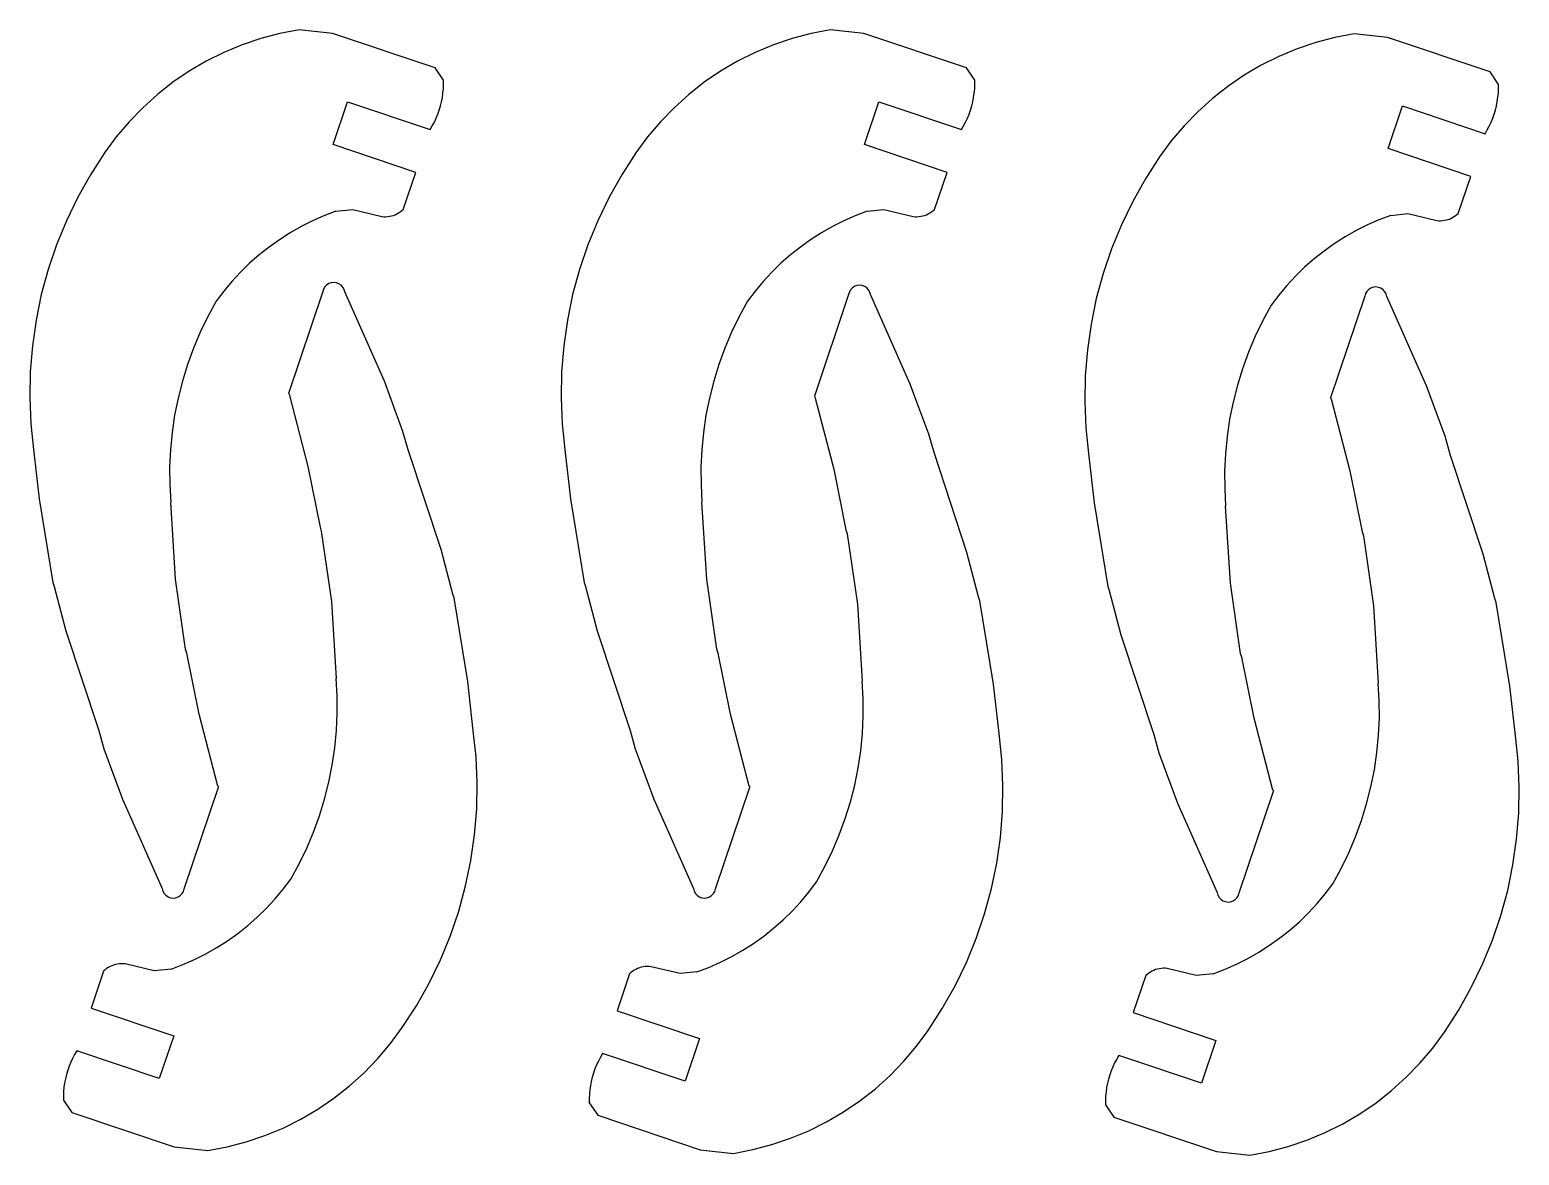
# Model space of a CAD drawing. Extents: x -3998 to 3998, y -3549 to 3549.
# Drawn here: x 1887 to 2383.2, y 3170.4 to 3545.2 of the extents above; entities that cross this region are included whole.
import ezdxf

# ---------------------------------------------------------------- set-up
doc = ezdxf.new("R2010")
doc.units = 0
doc.header["$MEASUREMENT"] = 0
doc.layers.get('0').update_dxf_attribs({"linetype": 'CONTINUOUS'})

msp = doc.modelspace()

# ---------------------------------------------------------------- linework, layer by layer
for p, q in [((1970.34, 3543.95), (1963.99, 3542.27)), ((1976.8, 3545.19), (1970.34, 3543.95)), ((1987.91, 3543.97), (1976.8, 3545.19)), ((2022.03, 3532.49), (1987.91, 3543.97)), ((2147.34, 3543.95), (2140.98, 3542.27)), ((2153.79, 3545.19), (2147.34, 3543.95)), ((2164.9, 3543.97), (2153.79, 3545.19)), ((2199.02, 3532.49), (2164.9, 3543.97)), ((2328.24, 3543.85), (2321.79, 3542.61)), ((2339.35, 3542.63), (2328.24, 3543.85)), ((1957.77, 3540.17), (1951.7, 3537.65)), ((1963.99, 3542.27), (1957.77, 3540.17)), ((2134.76, 3540.17), (2128.69, 3537.65)), ((2140.98, 3542.27), (2134.76, 3540.17)), ((2309.21, 3538.83), (2303.14, 3536.31)), ((2315.43, 3540.93), (2309.21, 3538.83)), ((2321.79, 3542.61), (2315.43, 3540.93)), ((2373.47, 3531.15), (2339.35, 3542.63)), ((1945.82, 3534.72), (1940.15, 3531.4)), ((1951.7, 3537.65), (1945.82, 3534.72)), ((2122.81, 3534.72), (2117.14, 3531.4)), ((2128.69, 3537.65), (2122.81, 3534.72)), ((2297.26, 3533.38), (2291.59, 3530.06)), ((2303.14, 3536.31), (2297.26, 3533.38)), ((1940.15, 3531.4), (1934.72, 3527.7)), ((2024.86, 3528.37), (2022.03, 3532.49)), ((2024.87, 3526.93), (2024.86, 3528.37)), ((2117.14, 3531.4), (2111.71, 3527.7)), ((2201.86, 3528.37), (2199.02, 3532.49)), ((2201.86, 3526.93), (2201.86, 3528.37)), ((2291.59, 3530.06), (2286.16, 3526.36)), ((2376.31, 3527.03), (2373.47, 3531.15)), ((1929.55, 3523.64), (1924.67, 3519.25)), ((1934.72, 3527.7), (1929.55, 3523.64)), ((2024.47, 3522.63), (2024.67, 3524.05)), ((2024.67, 3524.05), (2024.81, 3525.49)), ((2024.81, 3525.49), (2024.87, 3526.93)), ((2106.54, 3523.64), (2101.66, 3519.25)), ((2111.71, 3527.7), (2106.54, 3523.64)), ((2201.46, 3522.63), (2201.66, 3524.05)), ((2201.66, 3524.05), (2201.8, 3525.49)), ((2201.8, 3525.49), (2201.86, 3526.93)), ((2286.16, 3526.36), (2280.99, 3522.31)), ((2376.11, 3522.72), (2376.25, 3524.15)), ((2376.25, 3524.15), (2376.31, 3525.59)), ((2376.31, 3525.59), (2376.31, 3527.03)), ((1924.67, 3519.25), (1920.09, 3514.53)), ((1988.12, 3506.97), (1992.9, 3521.18)), ((1992.9, 3521.18), (2020.39, 3511.94)), ((2022.96, 3517.08), (2023.44, 3518.44)), ((2023.44, 3518.44), (2023.85, 3519.82)), ((2023.85, 3519.82), (2024.19, 3521.22)), ((2024.19, 3521.22), (2024.47, 3522.63)), ((2101.66, 3519.25), (2097.09, 3514.53)), ((2165.11, 3506.97), (2169.9, 3521.18)), ((2169.9, 3521.18), (2197.38, 3511.94)), ((2199.95, 3517.08), (2200.43, 3518.44)), ((2200.43, 3518.44), (2200.84, 3519.82)), ((2200.84, 3519.82), (2201.18, 3521.22)), ((2201.18, 3521.22), (2201.46, 3522.63)), ((2276.11, 3517.91), (2271.54, 3513.19)), ((2280.99, 3522.31), (2276.11, 3517.91)), ((2339.56, 3505.63), (2344.35, 3519.85)), ((2344.35, 3519.85), (2371.83, 3510.6)), ((2374.88, 3517.1), (2375.29, 3518.48)), ((2375.29, 3518.48), (2375.63, 3519.88)), ((2375.63, 3519.88), (2375.91, 3521.29)), ((2375.91, 3521.29), (2376.11, 3522.72)), ((1920.09, 3514.53), (1915.85, 3509.51)), ((2020.39, 3511.94), (2021.12, 3513.17)), ((2021.12, 3513.17), (2021.8, 3514.44)), ((2021.8, 3514.44), (2022.41, 3515.75)), ((2022.41, 3515.75), (2022.96, 3517.08)), ((2097.09, 3514.53), (2092.85, 3509.51)), ((2197.38, 3511.94), (2198.12, 3513.17)), ((2198.12, 3513.17), (2198.79, 3514.44)), ((2198.79, 3514.44), (2199.4, 3515.75)), ((2199.4, 3515.75), (2199.95, 3517.08)), ((2271.54, 3513.19), (2267.3, 3508.17)), ((2372.57, 3511.83), (2373.24, 3513.11)), ((2373.24, 3513.11), (2373.85, 3514.41)), ((2373.85, 3514.41), (2374.4, 3515.74)), ((2374.4, 3515.74), (2374.88, 3517.1)), ((1915.85, 3509.51), (1911.96, 3504.22)), ((2092.85, 3509.51), (2088.96, 3504.22)), ((2267.3, 3508.17), (2263.41, 3502.88)), ((2371.83, 3510.6), (2372.57, 3511.83)), ((1911.96, 3504.22), (1907.25, 3496.94)), ((2015.6, 3497.72), (1988.12, 3506.97)), ((2088.96, 3504.22), (2084.25, 3496.94)), ((2192.6, 3497.72), (2165.11, 3506.97)), ((2367.05, 3496.38), (2339.56, 3505.63)), ((2263.41, 3502.88), (2258.7, 3495.61)), ((1907.25, 3496.94), (1903, 3489.4)), ((2011.46, 3485.4), (2015.6, 3497.72)), ((2084.25, 3496.94), (2079.99, 3489.4)), ((2188.45, 3485.4), (2192.6, 3497.72)), ((2258.7, 3495.61), (2254.44, 3488.06)), ((2362.9, 3484.06), (2367.05, 3496.38)), ((1903, 3489.4), (1899.22, 3481.6)), ((2079.99, 3489.4), (2076.22, 3481.6)), ((1985.03, 3483.24), (1981.17, 3481.54)), ((1988.97, 3484.74), (1985.03, 3483.24)), ((1988.97, 3484.74), (1994.59, 3485.32)), ((1994.59, 3485.32), (2004.28, 3483.01)), ((2006.88, 3483.08), (2007.51, 3483.21)), ((2007.51, 3483.21), (2008.14, 3483.4)), ((2008.14, 3483.4), (2008.75, 3483.62)), ((2008.75, 3483.62), (2009.34, 3483.9)), ((2009.34, 3483.9), (2009.91, 3484.21)), ((2009.91, 3484.21), (2010.45, 3484.57)), ((2010.45, 3484.57), (2010.97, 3484.96)), ((2010.97, 3484.96), (2011.46, 3485.4)), ((2162.02, 3483.24), (2158.16, 3481.54)), ((2165.96, 3484.74), (2162.02, 3483.24)), ((2165.96, 3484.74), (2171.59, 3485.32)), ((2171.59, 3485.32), (2181.27, 3483.01)), ((2183.87, 3483.08), (2184.51, 3483.21)), ((2184.51, 3483.21), (2185.13, 3483.4)), ((2185.13, 3483.4), (2185.74, 3483.62)), ((2185.74, 3483.62), (2186.33, 3483.9)), ((2186.33, 3483.9), (2186.9, 3484.21)), ((2186.9, 3484.21), (2187.45, 3484.57)), ((2187.45, 3484.57), (2187.96, 3484.96)), ((2187.96, 3484.96), (2188.45, 3485.4)), ((2254.44, 3488.06), (2250.67, 3480.26)), ((2340.41, 3483.4), (2336.47, 3481.9)), ((2340.41, 3483.4), (2346.04, 3483.98)), ((2346.04, 3483.98), (2355.72, 3481.67)), ((2361.35, 3482.87), (2361.9, 3483.23)), ((2361.9, 3483.23), (2362.41, 3483.63)), ((2362.41, 3483.63), (2362.9, 3484.06)), ((1899.22, 3481.6), (1895.93, 3473.59)), ((1977.4, 3479.64), (1973.73, 3477.56)), ((1981.17, 3481.54), (1977.4, 3479.64)), ((2004.28, 3483.01), (2004.93, 3482.96)), ((2004.93, 3482.96), (2005.58, 3482.95)), ((2005.58, 3482.95), (2006.23, 3482.99)), ((2006.23, 3482.99), (2006.88, 3483.08)), ((2076.22, 3481.6), (2072.93, 3473.59)), ((2154.39, 3479.64), (2150.72, 3477.56)), ((2158.16, 3481.54), (2154.39, 3479.64)), ((2181.27, 3483.01), (2181.92, 3482.96)), ((2181.92, 3482.96), (2182.57, 3482.95)), ((2182.57, 3482.95), (2183.22, 3482.99)), ((2183.22, 3482.99), (2183.87, 3483.08)), ((2250.67, 3480.26), (2247.38, 3472.25)), ((2328.84, 3478.3), (2325.17, 3476.22)), ((2332.61, 3480.2), (2328.84, 3478.3)), ((2336.47, 3481.9), (2332.61, 3480.2)), ((2355.72, 3481.67), (2356.37, 3481.62)), ((2356.37, 3481.62), (2357.02, 3481.61)), ((2357.02, 3481.61), (2357.67, 3481.65)), ((2357.67, 3481.65), (2358.32, 3481.74)), ((2358.32, 3481.74), (2358.96, 3481.88)), ((2358.96, 3481.88), (2359.58, 3482.06)), ((2359.58, 3482.06), (2360.19, 3482.29)), ((2360.19, 3482.29), (2360.78, 3482.56)), ((2360.78, 3482.56), (2361.35, 3482.87)), ((1895.93, 3473.59), (1893.15, 3465.38)), ((1970.17, 3475.29), (1966.74, 3472.84)), ((1973.73, 3477.56), (1970.17, 3475.29)), ((2072.93, 3473.59), (2070.14, 3465.38)), ((2147.16, 3475.29), (2143.73, 3472.84)), ((2150.72, 3477.56), (2147.16, 3475.29)), ((2321.61, 3473.95), (2318.18, 3471.5)), ((2325.17, 3476.22), (2321.61, 3473.95)), ((1963.43, 3470.22), (1960.26, 3467.43)), ((1966.74, 3472.84), (1963.43, 3470.22)), ((2140.42, 3470.22), (2137.25, 3467.43)), ((2143.73, 3472.84), (2140.42, 3470.22)), ((2247.38, 3472.25), (2244.59, 3464.04)), ((2314.87, 3468.88), (2311.71, 3466.09)), ((2318.18, 3471.5), (2314.87, 3468.88)), ((1893.15, 3465.38), (1890.87, 3457.02)), ((1957.24, 3464.48), (1954.37, 3461.39)), ((1960.26, 3467.43), (1957.24, 3464.48)), ((2070.14, 3465.38), (2067.86, 3457.02)), ((2134.23, 3464.48), (2131.37, 3461.39)), ((2137.25, 3467.43), (2134.23, 3464.48)), ((2244.59, 3464.04), (2242.31, 3455.69)), ((2311.71, 3466.09), (2308.68, 3463.15)), ((1954.37, 3461.39), (1951.67, 3458.15)), ((1984.88, 3458.83), (1984.62, 3458)), ((1985.32, 3459.58), (1984.88, 3458.83)), ((1985.92, 3460.2), (1985.32, 3459.58)), ((1986.65, 3460.67), (1985.92, 3460.2)), ((1987.47, 3460.96), (1986.65, 3460.67)), ((1988.34, 3461.05), (1987.47, 3460.96)), ((1989.2, 3460.93), (1988.34, 3461.05)), ((1990.01, 3460.63), (1989.2, 3460.93)), ((1990.73, 3460.14), (1990.01, 3460.63)), ((1991.32, 3459.5), (1990.73, 3460.14)), ((1991.74, 3458.74), (1991.32, 3459.5)), ((1991.97, 3457.9), (1991.74, 3458.74)), ((2131.37, 3461.39), (2128.66, 3458.15)), ((2160.49, 3458.66), (2160.05, 3457.92)), ((2161.09, 3459.29), (2160.49, 3458.66)), ((2161.82, 3459.76), (2161.09, 3459.29)), ((2162.64, 3460.05), (2161.82, 3459.76)), ((2163.51, 3460.13), (2162.64, 3460.05)), ((2164.37, 3460.02), (2163.51, 3460.13)), ((2165.18, 3459.71), (2164.37, 3460.02)), ((2165.9, 3459.22), (2165.18, 3459.71)), ((2166.48, 3458.58), (2165.9, 3459.22)), ((2166.91, 3457.82), (2166.48, 3458.58)), ((2305.82, 3460.05), (2303.11, 3456.81)), ((2308.68, 3463.15), (2305.82, 3460.05)), ((2333.06, 3458.69), (2332.46, 3458.07)), ((2333.79, 3459.16), (2333.06, 3458.69)), ((2334.61, 3459.45), (2333.79, 3459.16)), ((2335.48, 3459.54), (2334.61, 3459.45)), ((2336.34, 3459.42), (2335.48, 3459.54)), ((2337.15, 3459.11), (2336.34, 3459.42)), ((2337.87, 3458.63), (2337.15, 3459.11)), ((2338.45, 3457.98), (2337.87, 3458.63)), ((1890.87, 3457.02), (1889.12, 3448.54)), ((1949.14, 3454.78), (1946.34, 3449.69)), ((1951.67, 3458.15), (1949.14, 3454.78)), ((1984.62, 3458), (1973.22, 3424.12)), ((2005.17, 3428.14), (1991.97, 3457.9)), ((2067.86, 3457.02), (2066.11, 3448.54)), ((2126.13, 3454.78), (2123.34, 3449.69)), ((2128.66, 3458.15), (2126.13, 3454.78)), ((2159.79, 3457.09), (2148.39, 3423.2)), ((2160.05, 3457.92), (2159.79, 3457.09)), ((2167.14, 3456.99), (2166.91, 3457.82)), ((2180.34, 3427.22), (2167.14, 3456.99)), ((2242.31, 3455.69), (2240.56, 3447.2)), ((2300.58, 3453.44), (2297.79, 3448.35)), ((2303.11, 3456.81), (2300.58, 3453.44)), ((2331.76, 3456.49), (2320.36, 3422.61)), ((2332.02, 3457.32), (2331.76, 3456.49)), ((2332.46, 3458.07), (2332.02, 3457.32)), ((2338.88, 3457.23), (2338.45, 3457.98)), ((2339.11, 3456.39), (2338.88, 3457.23)), ((2352.31, 3426.63), (2339.11, 3456.39)), ((1889.12, 3448.54), (1887.89, 3439.97)), ((1946.34, 3449.69), (1943.81, 3444.47)), ((2066.11, 3448.54), (2064.88, 3439.97)), ((2123.34, 3449.69), (2120.81, 3444.47)), ((1943.81, 3444.47), (1941.55, 3439.13)), ((2120.81, 3444.47), (2118.54, 3439.13)), ((2240.56, 3447.2), (2239.33, 3438.63)), ((2297.79, 3448.35), (2295.26, 3443.13)), ((1887.89, 3439.97), (1887.19, 3431.33)), ((1941.55, 3439.13), (1939.56, 3433.68)), ((2064.88, 3439.97), (2064.18, 3431.33)), ((2118.54, 3439.13), (2116.56, 3433.68)), ((2239.33, 3438.63), (2238.63, 3429.99)), ((2295.26, 3443.13), (2293, 3437.79)), ((1939.56, 3433.68), (1937.85, 3428.14)), ((2116.56, 3433.68), (2114.85, 3428.14)), ((2293, 3437.79), (2291.01, 3432.34)), ((1887.19, 3431.33), (1887.03, 3422.67)), ((2064.18, 3431.33), (2064.02, 3422.67)), ((2238.63, 3429.99), (2238.47, 3421.33)), ((2291.01, 3432.34), (2289.3, 3426.8)), ((1937.85, 3428.14), (1936.43, 3422.52)), ((1973.42, 3423.84), (1973.22, 3424.12)), ((1973.42, 3423.84), (1979.67, 3399.79)), ((2007.36, 3422.12), (2005.17, 3428.14)), ((2114.85, 3428.14), (2113.42, 3422.52)), ((2182.53, 3421.21), (2180.34, 3427.22)), ((2289.3, 3426.8), (2287.87, 3421.18)), ((2354.5, 3420.61), (2352.31, 3426.63)), ((1887.03, 3422.67), (1887.4, 3414.01)), ((1936.43, 3422.52), (1935.29, 3416.83)), ((2011.35, 3411.39), (2007.36, 3422.12)), ((2064.02, 3422.67), (2064.39, 3414.01)), ((2113.42, 3422.52), (2112.28, 3416.83)), ((2148.59, 3422.93), (2148.39, 3423.2)), ((2148.59, 3422.93), (2154.83, 3398.88)), ((2186.52, 3410.48), (2182.53, 3421.21)), ((2238.47, 3421.33), (2238.84, 3412.68)), ((2287.87, 3421.18), (2286.73, 3415.49)), ((2320.56, 3422.33), (2320.36, 3422.61)), ((2320.56, 3422.33), (2326.8, 3398.28)), ((2358.49, 3409.88), (2354.5, 3420.61)), ((1887.4, 3414.01), (1888.31, 3405.4)), ((1935.29, 3416.83), (1934.44, 3411.09)), ((2064.39, 3414.01), (2065.3, 3405.4)), ((2112.28, 3416.83), (2111.43, 3411.09)), ((2286.73, 3415.49), (2285.88, 3409.75)), ((1934.44, 3411.09), (1933.88, 3405.32)), ((2013.1, 3405.31), (2011.35, 3411.39)), ((2111.43, 3411.09), (2110.87, 3405.32)), ((2188.27, 3404.4), (2186.52, 3410.48)), ((2238.84, 3412.68), (2239.75, 3404.06)), ((2285.88, 3409.75), (2285.32, 3403.98)), ((2360.24, 3403.8), (2358.49, 3409.88)), ((1888.31, 3405.4), (1890.16, 3388.95)), ((1933.88, 3405.32), (1933.62, 3399.53)), ((2024.07, 3372.08), (2013.1, 3405.31)), ((2065.3, 3405.4), (2067.15, 3388.95)), ((2110.87, 3405.32), (2110.61, 3399.53)), ((2199.24, 3371.16), (2188.27, 3404.4)), ((2239.75, 3404.06), (2241.6, 3387.61)), ((2285.32, 3403.98), (2285.06, 3398.19)), ((2371.21, 3370.57), (2360.24, 3403.8)), ((1933.62, 3399.53), (1933.65, 3393.73)), ((1979.67, 3399.79), (1983.75, 3379.53)), ((2110.61, 3399.53), (2110.64, 3393.73)), ((2154.83, 3398.88), (2158.91, 3378.62)), ((2285.06, 3398.19), (2285.09, 3392.39)), ((2326.8, 3398.28), (2330.88, 3378.02)), ((1890.16, 3388.95), (1894.73, 3361.14)), ((1933.65, 3393.73), (1933.97, 3387.93)), ((2067.15, 3388.95), (2071.72, 3361.14)), ((2110.64, 3393.73), (2110.96, 3387.93)), ((2285.09, 3392.39), (2285.41, 3386.6)), ((1935.52, 3362.29), (1933.97, 3387.93)), ((2112.52, 3362.29), (2110.96, 3387.93)), ((2241.6, 3387.61), (2246.17, 3359.8)), ((2286.97, 3360.95), (2285.41, 3386.6)), ((1983.75, 3379.53), (1984.15, 3378.23)), ((1984.15, 3378.23), (1987.56, 3354.82)), ((2158.91, 3378.62), (2159.32, 3377.32)), ((2159.32, 3377.32), (2162.73, 3353.91)), ((2330.88, 3378.02), (2331.29, 3376.72)), ((2331.29, 3376.72), (2334.7, 3353.31)), ((2027.95, 3357.27), (2024.07, 3372.08)), ((2203.12, 3356.35), (2199.24, 3371.16)), ((2375.09, 3355.76), (2371.21, 3370.57)), ((1894.73, 3361.14), (1895.13, 3359.84)), ((1895.13, 3359.84), (1899.01, 3345.03)), ((1938.93, 3338.88), (1935.52, 3362.29)), ((2071.72, 3361.14), (2072.13, 3359.84)), ((2072.13, 3359.84), (2076.01, 3345.03)), ((2115.93, 3338.88), (2112.52, 3362.29)), ((2246.17, 3359.8), (2246.58, 3358.5)), ((2290.38, 3337.54), (2286.97, 3360.95)), ((1987.56, 3354.82), (1989.12, 3329.17)), ((2028.36, 3355.97), (2027.95, 3357.27)), ((2032.93, 3328.16), (2028.36, 3355.97)), ((2203.53, 3355.06), (2203.12, 3356.35)), ((2208.1, 3327.25), (2203.53, 3355.06)), ((2246.58, 3358.5), (2250.46, 3343.69)), ((2375.5, 3354.46), (2375.09, 3355.76)), ((2380.07, 3326.65), (2375.5, 3354.46)), ((2162.73, 3353.91), (2164.29, 3328.26)), ((2334.7, 3353.31), (2336.26, 3327.66)), ((1899.01, 3345.03), (1909.99, 3311.8)), ((2076.01, 3345.03), (2086.98, 3311.8)), ((2250.46, 3343.69), (2261.43, 3310.46)), ((1939.34, 3337.58), (1938.93, 3338.88)), ((1943.42, 3317.32), (1939.34, 3337.58)), ((2116.34, 3337.58), (2115.93, 3338.88)), ((2120.41, 3317.32), (2116.34, 3337.58)), ((2290.79, 3336.24), (2290.38, 3337.54)), ((2294.87, 3315.98), (2290.79, 3336.24)), ((1989.44, 3323.38), (1989.12, 3329.17)), ((2034.78, 3311.71), (2032.93, 3328.16)), ((2164.61, 3322.47), (2164.29, 3328.26)), ((2209.95, 3310.8), (2208.1, 3327.25)), ((2336.58, 3321.87), (2336.26, 3327.66)), ((2381.92, 3310.2), (2380.07, 3326.65)), ((1989.47, 3317.58), (1989.44, 3323.38)), ((2164.64, 3316.67), (2164.61, 3322.47)), ((2336.61, 3316.07), (2336.58, 3321.87)), ((1949.67, 3293.27), (1943.42, 3317.32)), ((1989.21, 3311.79), (1989.47, 3317.58)), ((2126.66, 3293.27), (2120.41, 3317.32)), ((2164.38, 3310.88), (2164.64, 3316.67)), ((2301.11, 3291.93), (2294.87, 3315.98)), ((2336.35, 3310.28), (2336.61, 3316.07)), ((1909.99, 3311.8), (1911.74, 3305.72)), ((1988.65, 3306.02), (1989.21, 3311.79)), ((2035.69, 3303.09), (2034.78, 3311.71)), ((2086.98, 3311.8), (2088.73, 3305.72)), ((2163.82, 3305.1), (2164.38, 3310.88)), ((2210.85, 3302.18), (2209.95, 3310.8)), ((2261.43, 3310.46), (2263.18, 3304.38)), ((2335.79, 3304.5), (2336.35, 3310.28)), ((2382.83, 3301.58), (2381.92, 3310.2)), ((1911.74, 3305.72), (1915.72, 3294.99)), ((1987.8, 3300.28), (1988.65, 3306.02)), ((2088.73, 3305.72), (2092.72, 3294.99)), ((2162.97, 3299.37), (2163.82, 3305.1)), ((2334.94, 3298.77), (2335.79, 3304.5)), ((1986.66, 3294.59), (1987.8, 3300.28)), ((2036.06, 3294.44), (2035.69, 3303.09)), ((2211.23, 3293.53), (2210.85, 3302.18)), ((2263.18, 3304.38), (2267.17, 3293.65)), ((2383.2, 3292.93), (2382.83, 3301.58)), ((1915.72, 3294.99), (1917.92, 3288.97)), ((1985.23, 3288.97), (1986.66, 3294.59)), ((2092.72, 3294.99), (2094.91, 3288.97)), ((2161.83, 3293.68), (2162.97, 3299.37)), ((2333.8, 3293.08), (2334.94, 3298.77)), ((1938.47, 3259.11), (1949.87, 3292.99)), ((1949.67, 3293.27), (1949.87, 3292.99)), ((2035.9, 3285.78), (2036.06, 3294.44)), ((2115.46, 3259.11), (2126.86, 3292.99)), ((2126.66, 3293.27), (2126.86, 3292.99)), ((2160.4, 3288.06), (2161.83, 3293.68)), ((2211.07, 3284.87), (2211.23, 3293.53)), ((2267.17, 3293.65), (2269.36, 3287.63)), ((2289.91, 3257.77), (2301.31, 3291.65)), ((2301.11, 3291.93), (2301.31, 3291.65)), ((2332.37, 3287.46), (2333.8, 3293.08)), ((2383.04, 3284.27), (2383.2, 3292.93)), ((1917.92, 3288.97), (1931.12, 3259.21)), ((1983.52, 3283.43), (1985.23, 3288.97)), ((2035.2, 3277.14), (2035.9, 3285.78)), ((2094.91, 3288.97), (2108.11, 3259.21)), ((2158.69, 3282.51), (2160.4, 3288.06)), ((2210.37, 3276.23), (2211.07, 3284.87)), ((2269.36, 3287.63), (2282.56, 3257.87)), ((2330.66, 3281.92), (2332.37, 3287.46)), ((1981.54, 3277.98), (1983.52, 3283.43)), ((2156.7, 3277.06), (2158.69, 3282.51)), ((2328.67, 3276.47), (2330.66, 3281.92)), ((2382.34, 3275.63), (2383.04, 3284.27)), ((1979.27, 3272.64), (1981.54, 3277.98)), ((2033.97, 3268.57), (2035.2, 3277.14)), ((2154.44, 3271.72), (2156.7, 3277.06)), ((2209.14, 3267.65), (2210.37, 3276.23)), ((2326.41, 3271.13), (2328.67, 3276.47)), ((2381.11, 3267.06), (2382.34, 3275.63)), ((1976.74, 3267.42), (1979.27, 3272.64)), ((2151.91, 3266.5), (2154.44, 3271.72)), ((2323.88, 3265.91), (2326.41, 3271.13)), ((1973.95, 3262.33), (1976.74, 3267.42)), ((2032.22, 3260.08), (2033.97, 3268.57)), ((2149.12, 3261.42), (2151.91, 3266.5)), ((2207.38, 3259.17), (2209.14, 3267.65)), ((2321.09, 3260.82), (2323.88, 3265.91)), ((2379.36, 3258.57), (2381.11, 3267.06)), ((1971.42, 3258.96), (1973.95, 3262.33)), ((2029.94, 3251.73), (2032.22, 3260.08)), ((2146.59, 3258.05), (2149.12, 3261.42)), ((2318.56, 3257.45), (2321.09, 3260.82)), ((1931.12, 3259.21), (1931.35, 3258.37)), ((1931.35, 3258.37), (1931.77, 3257.61)), ((1931.77, 3257.61), (1932.36, 3256.97)), ((1932.36, 3256.97), (1933.08, 3256.48)), ((1933.08, 3256.48), (1933.89, 3256.17)), ((1933.89, 3256.17), (1934.75, 3256.06)), ((1934.75, 3256.06), (1935.61, 3256.15)), ((1935.61, 3256.15), (1936.43, 3256.44)), ((1936.43, 3256.44), (1937.17, 3256.91)), ((1937.17, 3256.91), (1937.77, 3257.53)), ((1937.77, 3257.53), (1938.21, 3258.28)), ((1938.21, 3258.28), (1938.47, 3259.11)), ((1965.85, 3252.62), (1968.71, 3255.72)), ((1968.71, 3255.72), (1971.42, 3258.96)), ((2108.11, 3259.21), (2108.34, 3258.37)), ((2108.34, 3258.37), (2108.77, 3257.61)), ((2108.77, 3257.61), (2109.35, 3256.97)), ((2109.35, 3256.97), (2110.07, 3256.48)), ((2110.07, 3256.48), (2110.88, 3256.17)), ((2110.88, 3256.17), (2111.74, 3256.06)), ((2111.74, 3256.06), (2112.61, 3256.15)), ((2112.61, 3256.15), (2113.43, 3256.44)), ((2113.43, 3256.44), (2114.16, 3256.91)), ((2114.16, 3256.91), (2114.76, 3257.53)), ((2114.76, 3257.53), (2115.2, 3258.28)), ((2115.2, 3258.28), (2115.46, 3259.11)), ((2143.88, 3254.81), (2146.59, 3258.05)), ((2205.11, 3250.81), (2207.38, 3259.17)), ((2282.56, 3257.87), (2282.79, 3257.03)), ((2282.79, 3257.03), (2283.22, 3256.27)), ((2283.22, 3256.27), (2283.8, 3255.63)), ((2283.8, 3255.63), (2284.52, 3255.14)), ((2284.52, 3255.14), (2285.33, 3254.84)), ((2287.06, 3254.81), (2287.88, 3255.1)), ((2287.88, 3255.1), (2288.61, 3255.57)), ((2288.61, 3255.57), (2289.21, 3256.19)), ((2289.21, 3256.19), (2289.65, 3256.94)), ((2289.65, 3256.94), (2289.91, 3257.77)), ((2315.85, 3254.21), (2318.56, 3257.45)), ((2377.08, 3250.21), (2379.36, 3258.57)), ((1962.83, 3249.68), (1965.85, 3252.62)), ((2027.15, 3243.52), (2029.94, 3251.73)), ((2137.99, 3248.77), (2141.01, 3251.71)), ((2141.01, 3251.71), (2143.88, 3254.81)), ((2202.32, 3242.61), (2205.11, 3250.81)), ((2285.33, 3254.84), (2286.19, 3254.72)), ((2286.19, 3254.72), (2287.06, 3254.81)), ((2309.96, 3248.17), (2312.99, 3251.11)), ((2312.99, 3251.11), (2315.85, 3254.21)), ((2374.29, 3242.01), (2377.08, 3250.21)), ((1956.35, 3244.27), (1959.66, 3246.89)), ((1959.66, 3246.89), (1962.83, 3249.68)), ((2131.52, 3243.36), (2134.83, 3245.98)), ((2134.83, 3245.98), (2137.99, 3248.77)), ((2303.49, 3242.76), (2306.8, 3245.38)), ((2306.8, 3245.38), (2309.96, 3248.17)), ((1949.36, 3239.55), (1952.92, 3241.82)), ((1952.92, 3241.82), (1956.35, 3244.27)), ((2023.86, 3235.51), (2027.15, 3243.52)), ((2124.53, 3238.64), (2128.08, 3240.91)), ((2128.08, 3240.91), (2131.52, 3243.36)), ((2199.03, 3234.6), (2202.32, 3242.61)), ((2296.5, 3238.04), (2300.06, 3240.31)), ((2300.06, 3240.31), (2303.49, 3242.76)), ((2371, 3234), (2374.29, 3242.01)), ((1938.06, 3233.87), (1941.92, 3235.57)), ((1941.92, 3235.57), (1945.69, 3237.47)), ((1945.69, 3237.47), (1949.36, 3239.55)), ((2020.09, 3227.71), (2023.86, 3235.51)), ((2117.09, 3234.66), (2120.86, 3236.55)), ((2120.86, 3236.55), (2124.53, 3238.64)), ((2289.06, 3234.06), (2292.83, 3235.96)), ((2292.83, 3235.96), (2296.5, 3238.04)), ((1911.63, 3231.71), (1907.48, 3219.39)), ((1912.12, 3232.14), (1911.63, 3231.71)), ((1912.63, 3232.54), (1912.12, 3232.14)), ((1913.18, 3232.9), (1912.63, 3232.54)), ((1913.75, 3233.21), (1913.18, 3232.9)), ((1914.34, 3233.48), (1913.75, 3233.21)), ((1914.95, 3233.71), (1914.34, 3233.48)), ((1915.57, 3233.89), (1914.95, 3233.71)), ((1916.21, 3234.03), (1915.57, 3233.89)), ((1916.86, 3234.12), (1916.21, 3234.03)), ((1917.51, 3234.16), (1916.86, 3234.12)), ((1918.16, 3234.15), (1917.51, 3234.16)), ((1918.81, 3234.1), (1918.16, 3234.15)), ((1928.49, 3231.79), (1918.81, 3234.1)), ((1934.12, 3232.37), (1928.49, 3231.79)), ((1934.12, 3232.37), (1938.06, 3233.87)), ((2086.8, 3230.8), (2082.65, 3218.48)), ((2087.29, 3231.23), (2086.8, 3230.8)), ((2087.8, 3231.63), (2087.29, 3231.23)), ((2088.35, 3231.98), (2087.8, 3231.63)), ((2088.92, 3232.3), (2088.35, 3231.98)), ((2089.51, 3232.57), (2088.92, 3232.3)), ((2090.12, 3232.8), (2089.51, 3232.57)), ((2090.74, 3232.98), (2090.12, 3232.8)), ((2091.38, 3233.12), (2090.74, 3232.98)), ((2092.03, 3233.21), (2091.38, 3233.12)), ((2092.68, 3233.25), (2092.03, 3233.21)), ((2093.33, 3233.24), (2092.68, 3233.25)), ((2093.98, 3233.18), (2093.33, 3233.24)), ((2103.66, 3230.87), (2093.98, 3233.18)), ((2109.28, 3231.46), (2103.66, 3230.87)), ((2109.28, 3231.46), (2113.23, 3232.96)), ((2113.23, 3232.96), (2117.09, 3234.66)), ((2195.25, 3226.8), (2199.03, 3234.6)), ((2258.77, 3230.2), (2254.62, 3217.88)), ((2259.26, 3230.63), (2258.77, 3230.2)), ((2259.77, 3231.03), (2259.26, 3230.63)), ((2260.32, 3231.39), (2259.77, 3231.03)), ((2260.89, 3231.7), (2260.32, 3231.39)), ((2261.48, 3231.97), (2260.89, 3231.7)), ((2262.09, 3232.2), (2261.48, 3231.97)), ((2262.71, 3232.38), (2262.09, 3232.2)), ((2263.35, 3232.52), (2262.71, 3232.38)), ((2264, 3232.61), (2263.35, 3232.52)), ((2264.65, 3232.65), (2264, 3232.61)), ((2265.3, 3232.64), (2264.65, 3232.65)), ((2265.95, 3232.58), (2265.3, 3232.64)), ((2275.63, 3230.28), (2265.95, 3232.58)), ((2281.26, 3230.86), (2275.63, 3230.28)), ((2281.26, 3230.86), (2285.2, 3232.36)), ((2285.2, 3232.36), (2289.06, 3234.06)), ((2367.23, 3226.2), (2371, 3234)), ((2015.83, 3220.16), (2020.09, 3227.71)), ((2191, 3219.25), (2195.25, 3226.8)), ((2362.97, 3218.65), (2367.23, 3226.2)), ((2011.13, 3212.89), (2015.83, 3220.16)), ((1907.48, 3219.39), (1934.97, 3210.14)), ((2082.65, 3218.48), (2110.14, 3209.23)), ((2186.29, 3211.98), (2191, 3219.25)), ((2254.62, 3217.88), (2282.11, 3208.63)), ((2358.26, 3211.38), (2362.97, 3218.65)), ((2007.23, 3207.6), (2011.13, 3212.89)), ((2182.4, 3206.69), (2186.29, 3211.98)), ((2354.37, 3206.09), (2358.26, 3211.38)), ((1934.97, 3210.14), (1930.18, 3195.92)), ((2002.99, 3202.58), (2007.23, 3207.6)), ((2110.14, 3209.23), (2105.35, 3195.01)), ((2178.16, 3201.67), (2182.4, 3206.69)), ((2282.11, 3208.63), (2277.32, 3194.41)), ((2350.13, 3201.07), (2354.37, 3206.09)), ((1900.68, 3201.36), (1900.13, 3200.03)), ((1901.29, 3202.66), (1900.68, 3201.36)), ((1901.96, 3203.94), (1901.29, 3202.66)), ((1902.7, 3205.17), (1901.96, 3203.94)), ((1930.18, 3195.92), (1902.7, 3205.17)), ((1998.42, 3197.86), (2002.99, 3202.58)), ((2075.85, 3200.45), (2075.3, 3199.12)), ((2076.46, 3201.75), (2075.85, 3200.45)), ((2077.13, 3203.02), (2076.46, 3201.75)), ((2077.87, 3204.26), (2077.13, 3203.02)), ((2105.35, 3195.01), (2077.87, 3204.26)), ((2173.59, 3196.95), (2178.16, 3201.67)), ((2248.43, 3201.15), (2247.82, 3199.85)), ((2249.1, 3202.43), (2248.43, 3201.15)), ((2249.84, 3203.66), (2249.1, 3202.43)), ((2277.32, 3194.41), (2249.84, 3203.66)), ((2345.56, 3196.35), (2350.13, 3201.07)), ((1898.9, 3195.89), (1898.62, 3194.48)), ((1899.24, 3197.29), (1898.9, 3195.89)), ((1899.65, 3198.67), (1899.24, 3197.29)), ((1900.13, 3200.03), (1899.65, 3198.67)), ((1993.54, 3193.46), (1998.42, 3197.86)), ((2074.41, 3196.38), (2074.06, 3194.98)), ((2074.82, 3197.76), (2074.41, 3196.38)), ((2075.3, 3199.12), (2074.82, 3197.76)), ((2168.71, 3192.55), (2173.59, 3196.95)), ((2246.38, 3195.78), (2246.04, 3194.38)), ((2246.79, 3197.16), (2246.38, 3195.78)), ((2247.27, 3198.52), (2246.79, 3197.16)), ((2247.82, 3199.85), (2247.27, 3198.52)), ((2340.68, 3191.95), (2345.56, 3196.35)), ((1898.28, 3191.62), (1898.22, 3190.18)), ((1898.42, 3193.05), (1898.28, 3191.62)), ((1898.62, 3194.48), (1898.42, 3193.05)), ((1988.37, 3189.41), (1993.54, 3193.46)), ((2073.45, 3190.71), (2073.39, 3189.27)), ((2073.58, 3192.14), (2073.45, 3190.71)), ((2073.79, 3193.57), (2073.58, 3192.14)), ((2074.06, 3194.98), (2073.79, 3193.57)), ((2163.54, 3188.49), (2168.71, 3192.55)), ((2245.56, 3191.54), (2245.42, 3190.11)), ((2245.76, 3192.97), (2245.56, 3191.54)), ((2246.04, 3194.38), (2245.76, 3192.97)), ((2335.51, 3187.9), (2340.68, 3191.95)), ((1898.22, 3190.18), (1898.22, 3188.74)), ((1898.22, 3188.74), (1901.06, 3184.62)), ((1977.27, 3182.39), (1982.94, 3185.71)), ((1982.94, 3185.71), (1988.37, 3189.41)), ((2073.39, 3189.27), (2073.39, 3187.83)), ((2073.39, 3187.83), (2076.23, 3183.71)), ((2158.11, 3184.8), (2163.54, 3188.49)), ((2245.42, 3190.11), (2245.36, 3188.67)), ((2245.36, 3188.67), (2245.36, 3187.23)), ((2245.36, 3187.23), (2248.2, 3183.11)), ((2330.08, 3184.2), (2335.51, 3187.9)), ((1901.06, 3184.62), (1935.18, 3173.14)), ((1971.39, 3179.46), (1977.27, 3182.39)), ((2076.23, 3183.71), (2110.35, 3172.23)), ((2146.56, 3178.55), (2152.44, 3181.48)), ((2152.44, 3181.48), (2158.11, 3184.8)), ((2248.2, 3183.11), (2282.32, 3171.63)), ((2318.53, 3177.95), (2324.41, 3180.88)), ((2324.41, 3180.88), (2330.08, 3184.2)), ((1959.1, 3174.84), (1965.32, 3176.94)), ((1965.32, 3176.94), (1971.39, 3179.46)), ((2134.26, 3173.92), (2140.49, 3176.03)), ((2140.49, 3176.03), (2146.56, 3178.55)), ((2312.46, 3175.43), (2318.53, 3177.95)), ((1935.18, 3173.14), (1946.29, 3171.92)), ((1946.29, 3171.92), (1952.74, 3173.16)), ((1952.74, 3173.16), (1959.1, 3174.84)), ((2110.35, 3172.23), (2121.46, 3171)), ((2121.46, 3171), (2127.91, 3172.25)), ((2127.91, 3172.25), (2134.26, 3173.92)), ((2282.32, 3171.63), (2293.43, 3170.41)), ((2293.43, 3170.41), (2299.88, 3171.65)), ((2299.88, 3171.65), (2306.24, 3173.33)), ((2306.24, 3173.33), (2312.46, 3175.43))]:
    msp.add_line(p, q)

doc.saveas('drawing.dxf')
